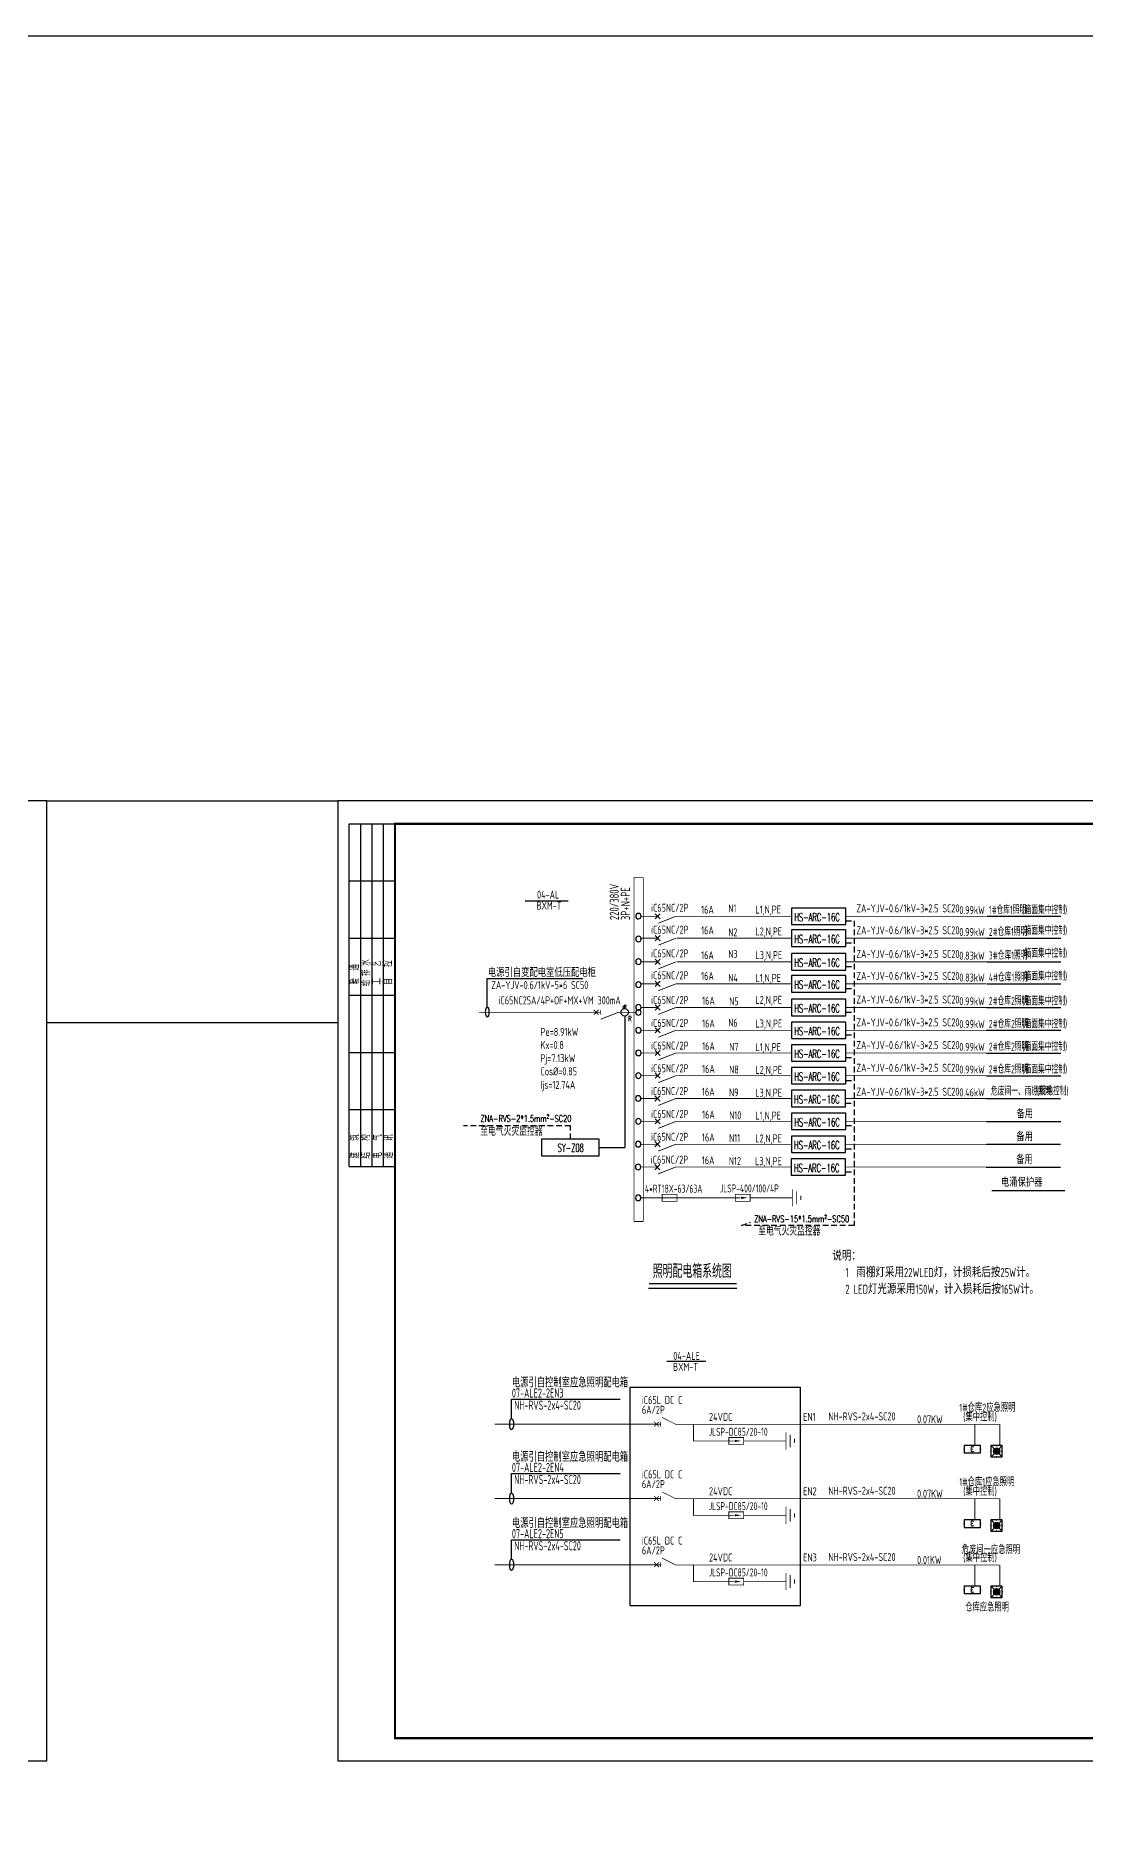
# Model space of a CAD drawing. Extents: x 4532298 to 10139194, y -639876 to -207028.
# Drawn here: x 4642867 to 4688757, y -285438 to -207028 of the extents above; entities that cross this region are included whole.
import ezdxf
from ezdxf.enums import TextEntityAlignment as Align

# ---------------------------------------------------------------- set-up
doc = ezdxf.new("R2010")
doc.units = 0
doc.header["$LTSCALE"] = 1000
doc.header["$MEASUREMENT"] = 0
doc.linetypes.add('HIDDEN', pattern=[0.375, 0.25, -0.125])
doc.layers.get('0').update_dxf_attribs({"linetype": 'CONTINUOUS'})
for name, color, linetype in [('ELEMENT', 3, 'CONTINUOUS'), ('EQUIP-照明', 3, 'CONTINUOUS'), ('PUB_TEXT', 7, 'CONTINUOUS'), ('PUB_TITLE', 4, 'CONTINUOUS'), ('SYST', 7, 'CONTINUOUS'), ('WALL', 2, 'CONTINUOUS'), ('WIRE-系统', 4, 'CONTINUOUS'), ('建筑', 8, 'CONTINUOUS'), ('电气', 3, 'CONTINUOUS'), ('电气文字', 7, 'CONTINUOUS'), ('电气表格', 7, 'CONTINUOUS')]:
    doc.layers.add(name, color=color, linetype=linetype)
doc.styles.add('_TEL_DIM', font='SIMPLEX', dxfattribs={"width": 0.8, "height": 3.5, "bigfont": 'HZTXT'})
doc.styles.add('FS', font='simplex', dxfattribs={"width": 0.7, "bigfont": 'HZTXT.SHX'})
doc.styles.add('SCEI', font='sceie.shx', dxfattribs={"width": 0.75, "bigfont": 'sceic.shx'})
doc.styles.add('sceie', font='sceie.shx', dxfattribs={"width": 0.7, "bigfont": 'sceic.shx'})
doc.styles.get("Standard").update_dxf_attribs({"font": 'GBENOR', "bigfont": 'GBCBIG'})

# ---------------------------------------------------------------- blocks, each defined once
blk = doc.blocks.new('$titleblk$00000095')
for p, q in [((-150, 20), (-150, 0)), ((-150, 20), (0, 20)), ((-125, 20), (-125, 0)), ((-100, 20), (-100, 0)), ((-75, 20), (-75, 0)), ((-75, 20), (-75, 0)), ((-50, 20), (-50, 0)), ((-25, 20), (-25, 0)), ((0, 20), (0, 0)), ((-150, 15), (-75, 15)), ((-150, 10), (-75, 10)), ((-75, 15), (0, 15)), ((-75, 10), (0, 10)), ((-150, 5), (-75, 5)), ((-75, 5), (0, 5))]:
    blk.add_line(p, q)
at = {"width": 0.8}
for s, p in [('建   筑', (-146.45, 15.65)), ('暖  通', (-70.35, 15.73)), ('结   构', (-146.45, 10.91)), ('电   气', (-146.45, 5.65)), ('给 排 水', (-71.03, 10.9)), ('工   艺', (-70.35, 6.13)), ('通   讯', (-146.45, 0.88)), ('自   控', (-70.35, 1.24))]:
    blk.add_text(s, height=3.509, dxfattribs=at).set_placement(p)
blk = doc.blocks.new('$equip$00002604')
blk.add_hatch(color=256).paths.add_polyline_path([(0.27, 0.5, 1), (-0.27, 0.5, 1)])
for p, q in [((-0.43, 0.93), (-0.19, 0.69)), ((-0.43, 0.07), (-0.19, 0.31)), ((0.19, 0.69), (0.43, 0.93)), ((0.19, 0.31), (0.43, 0.07))]:
    blk.add_line(p, q)
at = {"const_width": 0.04}
blk.add_lwpolyline([(-0.5, 1), (-0.5, 0), (0.5, 0), (0.5, 1), (-0.5, 1), (-0.5, 0)], dxfattribs=at)
blk.add_lwpolyline([(-0.5, 1), (-0.5, 0), (0.5, 0), (0.5, 1)], close=True)
blk.add_circle((0, 0.5), 0.275)
for p in [(-0.5, 0.5), (0, 1), (0, 0), (0.5, 0.5)]:
    blk.add_point(p)
at = {"color": 7, "style": '_TEL_DIM', "flags": 1}
blk.add_attdef('A', text='', height=0.000025, dxfattribs=at).set_placement((0, 0), align=Align.MIDDLE_CENTER)
blk = doc.blocks.new('$equip$00002534')
for p, q in [((-0.72, 0.66), (-0.72, 0)), ((0.72, 0.66), (-0.72, 0.66)), ((-0.72, 0), (0.72, 0)), ((0.72, 0), (0.72, 0.66))]:
    blk.add_line(p, q)
at = {"const_width": 0.04}
blk.add_lwpolyline([(-0.72, 0.66), (-0.72, 0), (0.72, 0), (0.72, 0.66), (-0.72, 0.66), (-0.72, 0)], dxfattribs=at)
for p in [(-0.72, 0.33), (0, 0.66), (0, 0), (0.72, 0.33)]:
    blk.add_point(p)
at = {"color": 7, "style": '_TEL_DIM'}
blk.add_attdef('$TEXT$', text='', height=0.4, dxfattribs=at).set_placement((0, 0.33), align=Align.MIDDLE_CENTER)
at = {"color": 7, "style": '_TEL_DIM', "flags": 1}
blk.add_attdef('A', text='', height=0.00002, dxfattribs=at).set_placement((0, 0), align=Align.MIDDLE_CENTER)
blk = doc.blocks.new('$element$00000390')
at = {"const_width": 0.0233}
for points in [[(0, 0), (0, -0.375)], [(-0.25, -0.375), (0.25, -0.375)], [(-0.188, -0.5), (0.188, -0.5)], [(-0.062, -0.625), (0.062, -0.625)]]:
    blk.add_lwpolyline(points, dxfattribs=at)
at = {"flags": 9}
blk.add_attdef('S', (0, 0), '', height=0.00000667, dxfattribs=at)
blk = doc.blocks.new('$element$00000532')
at = {"const_width": 0.0233}
for points in [[(0, 0), (0, -0.283)], [(-0.1, -0.283), (0.1, -0.283), (0.1, -0.717), (-0.1, -0.717), (-0.1, -0.283)], [(0, -1), (0, -0.567)]]:
    blk.add_lwpolyline(points, dxfattribs=at)
for points in [[(-0.033, -0.55), (0.033, -0.55), (0, -0.35), (0.033, -0.55)], [(0.033, -0.55), (0, -0.35), (-0.033, -0.55), (0.033, -0.55)], [(0, -0.367), (-0.033, -0.567), (0.033, -0.567), (0, -0.367)]]:
    blk.add_solid(points)
at = {"flags": 9}
blk.add_attdef('S', (0, 0), '', height=0.00000667, dxfattribs=at)
blk = doc.blocks.new('$element$00000582')
at = {"const_width": 0.0233}
for points in [[(0, 0), (0, -1)], [(-0.1, -0.283), (0.1, -0.283), (0.1, -0.717), (-0.1, -0.717), (-0.1, -0.283)]]:
    blk.add_lwpolyline(points, dxfattribs=at)
at = {"flags": 9}
blk.add_attdef('S', (0, 0), '', height=0.00000667, dxfattribs=at)

msp = doc.modelspace()

# ---------------------------------------------------------------- linework, layer by layer
at = {"color": 3, "linetype": 'Continuous'}
for p, q in [((4668538.8, -249492.7), (4668700.3, -249421.1)), ((4668538.8, -249560.5), (4668700.3, -249488.9)), ((4668619.6, -249585.9), (4668619.6, -249424.4))]:
    msp.add_line(p, q, dxfattribs=at)
at = {"color": 6}
for p in [(4668619.6, -249908.9), (4667505.9, -255659.1)]:
    msp.add_line(p, (4668619.6, -255659.1), dxfattribs=at)
at = {"color": 1}
msp.add_lwpolyline([(4532297.7, -207028.1), (5358391.9, -207028.1), (5358391.9, -383759.2), (4532297.7, -383759.2)], close=True, dxfattribs=at)
at = {"color": 0}
msp.add_lwpolyline([(4668852.4, -266147.8), (4676293.3, -266147.8), (4676293.3, -275711.7), (4668852.4, -275711.7)], close=True, dxfattribs=at)
at = {"color": 3, "linetype": 'Continuous', "const_width": 30}
for points in [[(4670847.5, -267771.5), (4670247.5, -267468.2)], [(4670847.5, -271024.8), (4670247.5, -270721.5)], [(4670847.5, -273923.7), (4670247.5, -273620.4)]]:
    msp.add_lwpolyline(points, dxfattribs=at)
at = {"color": 3, "linetype": 'Continuous'}
msp.add_circle((4668619.6, -249747.4), 161.5, dxfattribs=at)
at = {"layer": 'PUB_TITLE'}
for points in [[(4583941.8, -282498.2), (4643341.8, -282498.2), (4643341.8, -240498.2), (4583941.8, -240498.2)], [(4656073.5, -282498.2), (4715473.5, -282498.2), (4715473.5, -240498.2), (4656073.5, -240498.2)]]:
    msp.add_lwpolyline(points, close=True, dxfattribs=at)
at = {"layer": 'PUB_TITLE', "const_width": 100}
msp.add_lwpolyline([(4658573.5, -281498.2), (4714473.5, -281498.2), (4714473.5, -241498.2), (4658573.5, -241498.2)], close=True, dxfattribs=at)
at = {"layer": 'SYST', "color": 2, "linetype": 'HIDDEN'}
for p, q in [((4678287, -245748.8), (4678653.2, -245748.8)), ((4678653.2, -245748.8), (4678653.2, -259078)), ((4678287, -246707.7), (4678653.2, -246707.7)), ((4678287, -247742.7), (4678653.2, -247742.7)), ((4678287, -248701.6), (4678653.2, -248701.6)), ((4678287, -249736.5), (4678653.2, -249736.5)), ((4678287, -250736.5), (4678653.2, -250736.5)), ((4678287, -251729.6), (4678653.2, -251729.6)), ((4678287, -252722.7), (4678653.2, -252722.7)), ((4678280.7, -253721.9), (4678646.9, -253721.9)), ((4666245.9, -254711.5), (4661568.4, -254711.5)), ((4666245.9, -255299.1), (4666245.9, -254711.5)), ((4678287, -254700.3), (4678653.2, -254700.3)), ((4678287, -255721.1), (4678653.2, -255721.1)), ((4678287, -256720.2), (4678653.2, -256720.2)), ((4673723.1, -259078), (4674120, -258930.8)), ((4678653.2, -259078), (4673723.1, -259078))]:
    msp.add_line(p, q, dxfattribs=at)
at = {"layer": 'SYST', "color": 3}
for points in [[(4675915.9, -245906.4), (4678287, -245906.4), (4678287, -245186.4), (4675915.9, -245186.4)], [(4675915.9, -246865.3), (4678287, -246865.3), (4678287, -246145.3), (4675915.9, -246145.3)], [(4675915.9, -247900.2), (4678287, -247900.2), (4678287, -247180.2), (4675915.9, -247180.2)], [(4675915.9, -248859.1), (4678287, -248859.1), (4678287, -248139.1), (4675915.9, -248139.1)], [(4675915.9, -249894.1), (4678287, -249894.1), (4678287, -249174.1), (4675915.9, -249174.1)], [(4675915.9, -250894.1), (4678287, -250894.1), (4678287, -250174.1), (4675915.9, -250174.1)], [(4675915.9, -251887.2), (4678287, -251887.2), (4678287, -251167.2), (4675915.9, -251167.2)], [(4675915.9, -252880.3), (4678287, -252880.3), (4678287, -252160.3), (4675915.9, -252160.3)], [(4675909.6, -253879.5), (4678280.7, -253879.5), (4678280.7, -253159.5), (4675909.6, -253159.5)], [(4675915.9, -254879.5), (4678287, -254879.5), (4678287, -254159.5), (4675915.9, -254159.5)], [(4664985.9, -256019.1), (4667505.9, -256019.1), (4667505.9, -255299.1), (4664985.9, -255299.1)], [(4675909.6, -255878.7), (4678280.7, -255878.7), (4678280.7, -255158.7), (4675909.6, -255158.7)], [(4675902.1, -256877.8), (4678273.2, -256877.8), (4678273.2, -256157.8), (4675902.1, -256157.8)]]:
    msp.add_lwpolyline(points, close=True, dxfattribs=at)
at = {"layer": 'WALL', "color": 1, "ltscale": 10}
msp.add_lwpolyline([(4643341.8, -240498.2), (4656073.5, -240498.2), (4656073.5, -250213.2), (4643341.8, -250213.2)], close=True, dxfattribs=at)
at = {"layer": 'WIRE-系统', "const_width": 35}
for points in [[(4669331, -257862.3), (4669831.1, -257862.3)], [(4671331.1, -257862.3), (4673093.3, -257862.3)], [(4672814.1, -268498.7), (4671628.4, -268498.7), (4671628.4, -267771.5)], [(4672814.1, -271752.1), (4671628.4, -271752.1), (4671628.4, -271024.8)], [(4672814.1, -274651), (4671628.4, -274651), (4671628.4, -273923.7)]]:
    msp.add_lwpolyline(points, dxfattribs=at)
at = {"layer": '建筑', "color": 3}
msp.add_line((4669659.7, -261811), (4673518.9, -261811), dxfattribs=at)
at = {"layer": '建筑', "color": 3, "const_width": 60}
msp.add_lwpolyline([(4669679.4, -261614), (4673518.9, -261614)], dxfattribs=at)
at = {"layer": '电气', "color": 4, "const_width": 35}
for points in [[(4670194.8, -267764.2), (4662939.5, -267764.2)], [(4670194.8, -271017.5), (4662939.5, -271017.5)], [(4670194.8, -273916.4), (4662939.5, -273916.4)]]:
    msp.add_lwpolyline(points, dxfattribs=at)
at = {"layer": '电气'}
for centre, major_axis in [((4662610.8, -249738.5), (0, -214.4)), ((4663674.6, -267764.2), (0, -244.4)), ((4663674.6, -271017.5), (0, -244.4)), ((4663674.6, -273916.4), (0, -244.4))]:
    msp.add_ellipse(centre, major_axis=major_axis, ratio=0.3451036, dxfattribs=at)
at = {"layer": '电气文字'}
for p, q in [((4664268.4, -244870.5), (4666148.7, -244870.5)), ((4662610.8, -248260.3), (4666795.9, -248260.3)), ((4662610.8, -249524.2), (4662610.8, -248260.3)), ((4670456.8, -265014.5), (4672166.7, -265014.5)), ((4663674.6, -267519.8), (4663674.6, -266676.1)), ((4663674.6, -266676.1), (4668415.8, -266676.1)), ((4663674.6, -270773.2), (4663674.6, -269929.4)), ((4663674.6, -269929.4), (4668415.8, -269929.4)), ((4663674.6, -273672.1), (4663674.6, -272828.3)), ((4663674.6, -272828.3), (4668415.8, -272828.3))]:
    msp.add_line(p, q, dxfattribs=at)
at = {"layer": '电气表格', "color": 3}
for p, q in [((4669946.4, -245659.6), (4670172.7, -245433.3)), ((4669946.4, -245433.3), (4670172.7, -245659.6)), ((4669946.4, -246618.5), (4670172.7, -246392.2)), ((4669946.4, -246392.2), (4670172.7, -246618.5)), ((4669946.4, -247653.4), (4670172.7, -247427.1)), ((4669946.4, -247427.1), (4670172.7, -247653.4)), ((4669946.4, -248612.3), (4670172.7, -248386)), ((4669946.4, -248386), (4670172.7, -248612.3)), ((4669946.4, -249420.9), (4670172.7, -249647.2)), ((4669946.4, -249647.2), (4670172.7, -249420.9)), ((4669946.4, -250647.2), (4670172.7, -250420.9)), ((4669946.4, -250420.9), (4670172.7, -250647.2)), ((4669946.4, -251414.1), (4670172.7, -251640.3)), ((4669946.4, -251640.3), (4670172.7, -251414.1)), ((4669945.3, -252407.2), (4670171.5, -252633.5)), ((4669945.3, -252633.5), (4670171.5, -252407.2)), ((4669938.9, -253406.4), (4670165.2, -253632.6)), ((4669938.9, -253632.6), (4670165.2, -253406.4)), ((4669945.3, -254406.4), (4670171.5, -254632.6)), ((4669945.3, -254632.6), (4670171.5, -254406.4)), ((4669938.9, -255405.5), (4670165.2, -255631.8)), ((4669938.9, -255631.8), (4670165.2, -255405.5)), ((4669931.5, -256404.7), (4670157.8, -256631)), ((4669931.5, -256631), (4670157.8, -256404.7))]:
    msp.add_line(p, q, dxfattribs=at)
at = {"layer": '电气表格', "color": 2}
for p, q in [((4684477.3, -245546.4), (4687693.7, -245546.4)), ((4684477.3, -246505.3), (4687693.7, -246505.3)), ((4684477.3, -247540.2), (4687693.7, -247540.2)), ((4684477.3, -248499.1), (4687693.7, -248499.1)), ((4684449.4, -249534.1), (4687693.7, -249534.1)), ((4684449.4, -250534.1), (4687693.7, -250534.1)), ((4684449.4, -251527.2), (4687693.7, -251527.2)), ((4684448.2, -252520.3), (4687692.6, -252520.3)), ((4684441.9, -253519.5), (4687686.2, -253519.5)), ((4684448.2, -254519.5), (4687692.6, -254519.5)), ((4684441.9, -255518.7), (4687686.2, -255518.7)), ((4684434.4, -256517.8), (4687678.8, -256517.8)), ((4684682.8, -257543.3), (4687871.3, -257543.3))]:
    msp.add_line(p, q, dxfattribs=at)
at = {"layer": '电气表格', "color": 6, "const_width": 30}
for points in [[(4669028.4, -258897.9), (4669028.4, -243829.1)], [(4669428.4, -243853.1), (4669028.4, -243853.1)], [(4669428.4, -243853.1), (4669428.4, -258897.9)], [(4669428.4, -258897.9), (4669028.4, -258897.9)]]:
    msp.add_lwpolyline(points, dxfattribs=at)
at = {"layer": '电气表格', "color": 4}
for points, const_width in [([(4669339.5, -245546.4), (4670059.5, -245546.4)], 35), ([(4670858.4, -245546.4), (4675914.6, -245546.4)], 35), ([(4670859.5, -245546.4), (4675915.9, -245546.4)], 35), ([(4684448.2, -245546.4), (4678287, -245546.4)], 35), ([(4669339.5, -246505.3), (4670059.5, -246505.3)], 35), ([(4670887.5, -246505.3), (4675943.7, -246505.3)], 35), ([(4684477.3, -246505.3), (4678316.1, -246505.3)], 35), ([(4669339.5, -247540.2), (4670059.5, -247540.2)], 35), ([(4670887.5, -247540.2), (4675943.7, -247540.2)], 35), ([(4684477.3, -247540.2), (4678316.1, -247540.2)], 35), ([(4669339.5, -248499.1), (4670059.5, -248499.1)], 35), ([(4670858.4, -248499.1), (4675914.6, -248499.1)], 35), ([(4684448.2, -248499.1), (4678287, -248499.1)], 35), ([(4667188.8, -249749.2), (4662253, -249749.2)], 35), ([(4669339.5, -249534.1), (4670059.5, -249534.1)], 35), ([(4670859.5, -249534.1), (4675915.8, -249534.1)], 35), ([(4684449.4, -249534.1), (4678288.1, -249534.1)], 35), ([(4669339.5, -250534.1), (4670059.5, -250534.1)], 35), ([(4670859.5, -250534.1), (4675915.8, -250534.1)], 35), ([(4684449.4, -250534.1), (4678288.1, -250534.1)], 35), ([(4669339.5, -251527.2), (4670059.5, -251527.2)], 35), ([(4670859.5, -251527.2), (4675915.8, -251527.2)], 35), ([(4684449.4, -251527.2), (4678288.1, -251527.2)], 35), ([(4669338.4, -252520.3), (4670058.4, -252520.3)], 35), ([(4670858.4, -252520.3), (4675914.6, -252520.3)], 35), ([(4684448.2, -252520.3), (4678287, -252520.3)], 35), ([(4669332.1, -253519.5), (4670052.1, -253519.5)], 35), ([(4670852.1, -253519.5), (4675908.3, -253519.5)], 35), ([(4684441.9, -253519.5), (4678280.7, -253519.5)], 35), ([(4669338.4, -254519.5), (4670058.4, -254519.5)], 35), ([(4670858.4, -254519.5), (4675914.6, -254519.5)], 35), ([(4684448.2, -254519.5), (4678287, -254519.5)], 35), ([(4669332.1, -255518.7), (4670052.1, -255518.7)], 35), ([(4670852.1, -255518.7), (4675908.3, -255518.7)], 35), ([(4684441.9, -255518.7), (4678280.7, -255518.7)], 35), ([(4669324.6, -256517.8), (4670044.6, -256517.8)], 35), ([(4670844.6, -256517.8), (4675900.9, -256517.8)], 35), ([(4684434.4, -256517.8), (4678273.2, -256517.8)], 35), ([(4674530.1, -257862.3), (4675387.1, -257862.3)], 35), ([(4670847.5, -267771.5), (4685025, -267771.5)], 35), ([(4683933.3, -268694.5), (4683933.3, -267757.1)], 33.2), ([(4685025, -268696), (4685025, -267771.5)], 33.2), ([(4674250.9, -268498.7), (4675107.9, -268498.7)], 35), ([(4670847.5, -271024.8), (4685025, -271024.8)], 35), ([(4683933.3, -271947.9), (4683933.3, -271010.5)], 33.2), ([(4685025, -271949.3), (4685025, -271024.8)], 33.2), ([(4674250.9, -271752.1), (4675107.9, -271752.1)], 35), ([(4670847.5, -273923.7), (4685025, -273923.7)], 35), ([(4683933.3, -274846.8), (4683933.3, -273909.4)], 33.2), ([(4685025, -274848.2), (4685025, -273923.7)], 33.2), ([(4674250.9, -274651), (4675107.9, -274651)], 35)]:
    msp.add_lwpolyline(points, dxfattribs=dict(at, const_width=const_width))
at = {"layer": '电气表格', "color": 3, "const_width": 35}
for points in [[(4670859.5, -245546.4), (4670091.2, -245848.7)], [(4670859.5, -246505.3), (4670091.2, -246807.6)], [(4670859.5, -247540.2), (4670091.2, -247842.6)], [(4670859.5, -248499.1), (4670091.2, -248801.5)], [(4667553.7, -249749.2), (4667176.7, -249749.2)], [(4667264.9, -249641.7), (4667476.3, -249853.1)], [(4667268.4, -249853.1), (4667479.7, -249641.7)], [(4667553.7, -249853.1), (4667553.7, -249641.7)], [(4668342.4, -249747.4), (4667574.1, -250049.7)], [(4668342.4, -249747.4), (4669107.6, -249747.4)], [(4670859.5, -249534.1), (4670091.2, -249836.4)], [(4670859.5, -250534.1), (4670091.2, -250836.4)], [(4670859.5, -251527.2), (4670091.2, -251829.5)], [(4670858.4, -252520.3), (4670090.1, -252822.6)], [(4670852.1, -253519.5), (4670083.7, -253821.8)], [(4670858.4, -254519.5), (4670090.1, -254821.8)], [(4670852.1, -255518.7), (4670083.7, -255821)], [(4670844.6, -256517.8), (4670076.3, -256820.1)], [(4670194.8, -267764.2), (4669817.8, -267764.2)], [(4669906, -267656.8), (4670117.3, -267868.1)], [(4669909.4, -267868.1), (4670120.8, -267656.8)], [(4670194.8, -267868.1), (4670194.8, -267656.8)], [(4670194.8, -271017.5), (4669817.8, -271017.5)], [(4669906, -270910.1), (4670117.3, -271121.5)], [(4669909.4, -271121.5), (4670120.8, -270910.1)], [(4670194.8, -271121.5), (4670194.8, -270910.1)], [(4670194.8, -273916.4), (4669817.8, -273916.4)], [(4669906, -273809), (4670117.3, -274020.4)], [(4669909.4, -274020.4), (4670120.8, -273809)], [(4670194.8, -274020.4), (4670194.8, -273809)]]:
    msp.add_lwpolyline(points, dxfattribs=at)
at = {"layer": '电气表格', "color": 2}
for centre, start, end in [((4669219.5, -245539.9), 90, 270), ((4669219.5, -245536.8), 270, 90), ((4669220.7, -246541.9), 90, 270), ((4669219.5, -246541.9), 270, 90), ((4669219.5, -247533.7), 90, 270), ((4669219.5, -247530.6), 270, 90), ((4669220.7, -248535.7), 90, 270), ((4669219.5, -248535.7), 270, 90), ((4669220.7, -249529.3), 90, 270), ((4669220.7, -249752.2), 90, 270), ((4669219.5, -249529.3), 270, 90), ((4669219.5, -249752.3), 270, 90), ((4669220.7, -250529.3), 90, 270), ((4669219.5, -250529.3), 270, 90), ((4669220.7, -251522.4), 90, 270), ((4669219.5, -251522.4), 270, 90), ((4669219.5, -252515.6), 90, 270), ((4669218.4, -252515.6), 270, 90), ((4669213.2, -253514.7), 90, 270), ((4669212.1, -253514.7), 270, 90), ((4669219.5, -254514.7), 90, 270), ((4669218.4, -254514.7), 270, 90), ((4669213.2, -255513.9), 90, 270), ((4669212.1, -255513.9), 270, 90), ((4669205.8, -256513), 90, 270), ((4669204.6, -256513), 270, 90), ((4669212.8, -257862.3), 90, 270), ((4669211.6, -257862.3), 270, 90)]:
    msp.add_arc(centre, 120, start, end, dxfattribs=at)

# ---------------------------------------------------------------- block references
at = {"layer": 'ELEMENT', "xscale": 1500, "yscale": 1500, "zscale": 1500}
for name, p, rotation in [('$element$00000582', (4669831.1, -257862.3), 90), ('$element$00000532', (4674530.1, -257862.3), 270), ('$element$00000390', (4675387.1, -257862.3), 90), ('$element$00000390', (4675107.9, -268498.7), 90), ('$element$00000532', (4674250.9, -268498.7), 270), ('$element$00000532', (4674250.9, -271752.1), 270), ('$element$00000390', (4675107.9, -271752.1), 90), ('$element$00000390', (4675107.9, -274651), 90), ('$element$00000532', (4674250.9, -274651), 270)]:
    msp.add_blockref(name, p, dxfattribs=dict(at, rotation=rotation))
at = {"layer": 'EQUIP-照明', "xscale": 501, "yscale": 501, "zscale": 501}
for p in [(4683820.6, -269025.2), (4683820.6, -272278.5), (4683820.6, -275177.4)]:
    msp.add_blockref('$equip$00002534', p, dxfattribs=at).add_auto_attribs({'$TEXT$': 'E'})
at = {"layer": 'EQUIP-照明', "color": 0, "xscale": 500, "yscale": 500, "zscale": 500}
for p in [(4684885.1, -269196), (4684885.1, -272449.3), (4684885.1, -275348.2)]:
    msp.add_blockref('$equip$00002604', p, dxfattribs=at)
at = {"layer": 'PUB_TITLE', "xscale": 100, "yscale": 100, "zscale": 100, "rotation": 90}
msp.add_blockref('$titleblk$00000095', (4658573.5, -241498.2), dxfattribs=at)

# ---------------------------------------------------------------- texts
at = {"style": 'SCEI', "width": 0.8}
for s, p in [('说明：', (4677702.8, -260604.4)), ('1  雨棚灯采用22WLED灯，计损耗后按25W计。', (4678270.3, -261331.2)), ('2 LED灯光源采用150W，计入损耗后按165W计。', (4678270.3, -262062.1))]:
    msp.add_text(s, height=400, dxfattribs=at).set_placement(p)
at = {"layer": 'PUB_TEXT'}
msp.add_attdef('照明配电箱系统图', text='', height=600, dxfattribs=at).set_placement((4671576.1, -261069.6), align=Align.MIDDLE_CENTER)
at = {"layer": 'SYST', "color": 2, "linetype": 'Continuous', "style": 'FS', "width": 0.6}
for s, p in [('HS-ARC-16C', (4676033.8, -245763.9)), ('HS-ARC-16C', (4676033.8, -246722.8)), ('HS-ARC-16C', (4676033.8, -247757.8)), ('HS-ARC-16C', (4676033.8, -248716.7)), ('HS-ARC-16C', (4676033.8, -249751.6)), ('HS-ARC-16C', (4676033.8, -250751.6)), ('HS-ARC-16C', (4676033.8, -251744.7)), ('HS-ARC-16C', (4676033.8, -252737.9)), ('HS-ARC-16C', (4676027.5, -253737)), ('HS-ARC-16C', (4676033.8, -254737)), ('SY-Z08', (4665684.7, -255854.5)), ('HS-ARC-16C', (4676027.5, -255736.2)), ('HS-ARC-16C', (4676020, -256735.3))]:
    msp.add_text(s, height=360, dxfattribs=at).set_placement(p)
at = {"layer": 'SYST', "linetype": 'Continuous', "style": 'FS', "width": 0.6}
msp.add_text('R', height=216, dxfattribs=at).set_placement((4668774.3, -250127.5))
at = {"layer": 'SYST', "color": 3, "linetype": 'Continuous', "style": 'FS', "width": 0.7}
for s, height, p in [('至电气火灾监控器', 360, (4662303.7, -255142.3)), ('ZNA-RVS-2*1.5mm²-SC20', 288, (4662316.1, -254538.9)), ('ZNA-RVS-15*1.5mm²-SC50', 288, (4674280.4, -258930.3)), ('至电气火灾监控器', 360, (4674458.4, -259508.9))]:
    msp.add_text(s, height=height, dxfattribs=at).set_placement(p)
at = {"layer": '电气文字'}
for s, height, style, width, p in [('04-AL', 350, 'SCEI', 0.8, (4664787.2, -244771.5)), ('BXM-T', 350, 'SCEI', 0.8, (4664763.5, -245252.4)), ('iC65NC/2P', 350, 'SCEI', 0.8, (4669778.1, -245348.5)), ('16A', 350, 'SCEI', 0.7, (4671962.9, -245429.6)), ('N1', 350, 'SCEI', 0.8, (4673149.4, -245376.5)), ('L1,N,PE', 350, 'SCEI', 0.8, (4674337.9, -245423.9)), ('ZA-YJV-0.6/1kV-3*2.5 SC20', 350, 'SCEI', 0.7, (4678751.3, -245373.8)), ('0.99kW', 350, 'SCEI', 0.8, (4683255.4, -245450.6)), ('1#仓库1照明', 350, 'SCEI', 0.65, (4684543.1, -245443.2)), ('(箱面集中控制)', 350, 'SCEI', 0.65, (4686013.2, -245446.9)), ('iC65NC/2P', 350, 'SCEI', 0.8, (4669778.1, -246307.4)), ('16A', 350, 'SCEI', 0.7, (4671962.9, -246335)), ('N2', 350, 'SCEI', 0.8, (4673149.4, -246420.8)), ('L2,N,PE', 350, 'SCEI', 0.8, (4674337.9, -246382.8)), ('ZA-YJV-0.6/1kV-3*2.5 SC20', 350, 'SCEI', 0.7, (4678751.3, -246332.7)), ('0.99kW', 350, 'SCEI', 0.8, (4683255.4, -246409.5)), ('2#仓库1照明', 350, 'SCEI', 0.65, (4684543.1, -246402.1)), ('(箱面集中控制)', 350, 'SCEI', 0.65, (4686013.2, -246349.5)), ('iC65NC/2P', 350, 'SCEI', 0.8, (4669778.1, -247342.3)), ('(箱面集中控制)', 350, 'SCEI', 0.65, (4686013.2, -247348)), ('16A', 350, 'SCEI', 0.7, (4671962.9, -247423.4)), ('N3', 350, 'SCEI', 0.8, (4673149.4, -247370.3)), ('L3,N,PE', 350, 'SCEI', 0.8, (4674337.9, -247417.7)), ('ZA-YJV-0.6/1kV-3*2.5 SC20', 350, 'SCEI', 0.7, (4678751.3, -247367.7)), ('0.83kW', 350, 'SCEI', 0.8, (4683255.4, -247444.4)), ('3#仓库1照明', 350, 'SCEI', 0.65, (4684543.1, -247437)), ('电源引自变配电室低压配电柜', 350, 'SCEI', 0.8, (4662633.3, -248194.2)), ('iC65NC/2P', 350, 'SCEI', 0.8, (4669778.1, -248301.2)), ('16A', 350, 'SCEI', 0.7, (4671962.9, -248328.9)), ('N4', 350, 'SCEI', 0.8, (4673149.4, -248414.6)), ('L1,N,PE', 350, 'SCEI', 0.8, (4674337.9, -248417.7)), ('ZA-YJV-0.6/1kV-3*2.5 SC20', 350, 'SCEI', 0.7, (4678751.3, -248326.6)), ('0.83kW', 350, 'SCEI', 0.8, (4683255.4, -248403.3)), ('4#仓库1照明', 350, 'SCEI', 0.65, (4684543.1, -248395.9)), ('(箱面集中控制)', 350, 'SCEI', 0.65, (4686013.2, -248348.5)), ('iC65NC25A/4P+OF+MX+VM 300mA', 350, 'SCEI', 0.8, (4663105.2, -249399.1)), ('iC65NC/2P', 350, 'SCEI', 0.8, (4669778.1, -249383.4)), ('16A', 350, 'SCEI', 0.7, (4672005.3, -249411.1)), ('N5', 350, 'SCEI', 0.8, (4673191.9, -249439.7)), ('L2,N,PE', 350, 'SCEI', 0.8, (4674337.9, -249376.6)), ('ZA-YJV-0.6/1kV-3*2.5 SC20', 350, 'SCEI', 0.7, (4678751.3, -249361.5)), ('0.99kW', 350, 'SCEI', 0.8, (4683255.4, -249438.2)), ('2#仓库2照明', 350, 'SCEI', 0.65, (4684543.1, -249430.8)), ('(箱面集中控制)', 350, 'SCEI', 0.65, (4686013.2, -249434.6)), ('iC65NC/2P', 350, 'SCEI', 0.8, (4669778.1, -250383.4)), ('16A', 350, 'SCEI', 0.7, (4672005.3, -250411.1)), ('N6', 350, 'SCEI', 0.8, (4673149.4, -250376.8)), ('L3,N,PE', 350, 'SCEI', 0.8, (4674337.9, -250411.5)), ('ZA-YJV-0.6/1kV-3*2.5 SC20', 350, 'SCEI', 0.7, (4678751.3, -250361.5)), ('0.99kW', 350, 'SCEI', 0.8, (4683255.4, -250438.2)), ('2#仓库2照明', 350, 'SCEI', 0.65, (4684543.1, -250430.8)), ('(箱面集中控制)', 350, 'SCEI', 0.65, (4686013.2, -250434.6)), ('Pe=8.91kW', 350, 'sceie', 0.7, (4664936.2, -250778.3)), ('Kx=0.8', 350, 'sceie', 0.7, (4664936.2, -251352.3)), ('Pj=7.13kW', 350, 'sceie', 0.7, (4664936.2, -251928.4)), ('iC65NC/2P', 350, 'SCEI', 0.8, (4669778.1, -251376.5)), ('16A', 350, 'SCEI', 0.7, (4672005.3, -251404.2)), ('N7', 350, 'SCEI', 0.8, (4673191.9, -251432.9)), ('L1,N,PE', 350, 'SCEI', 0.8, (4674337.9, -251445.8)), ('ZA-YJV-0.6/1kV-3*2.5 SC20', 350, 'SCEI', 0.7, (4678751.3, -251354.6)), ('0.99kW', 350, 'SCEI', 0.8, (4683255.4, -251431.4)), ('2#仓库2照明', 350, 'SCEI', 0.65, (4684543.1, -251423.9)), ('(箱面集中控制)', 350, 'SCEI', 0.65, (4686013.2, -251427.7)), ('Cos%%C=0.85', 350, 'sceie', 0.7, (4664936.2, -252503.7)), ('iC65NC/2P', 350, 'SCEI', 0.8, (4669777, -252369.6)), ('16A', 350, 'SCEI', 0.7, (4672004.2, -252397.3)), ('N8', 350, 'SCEI', 0.8, (4673190.7, -252426)), ('L2,N,PE', 350, 'SCEI', 0.8, (4674336.8, -252438.9)), ('ZA-YJV-0.6/1kV-3*2.5 SC20', 350, 'SCEI', 0.7, (4678751.3, -252347.8)), ('0.99kW', 350, 'SCEI', 0.8, (4683255.4, -252424.5)), ('2#仓库2照明', 350, 'SCEI', 0.65, (4684543.1, -252417.1)), ('(箱面集中控制)', 350, 'SCEI', 0.65, (4686013.2, -252420.8)), ('Ijs=12.74A', 350, 'sceie', 0.7, (4664936.2, -253095.8)), ('iC65NC/2P', 350, 'SCEI', 0.8, (4669770.7, -253368.8)), ('16A', 350, 'SCEI', 0.7, (4671997.9, -253396.5)), ('N9', 350, 'SCEI', 0.8, (4673184.4, -253425.2)), ('L3,N,PE', 350, 'SCEI', 0.8, (4674330.4, -253438.1)), ('ZA-YJV-0.6/1kV-3*2.5 SC20', 350, 'SCEI', 0.7, (4678751.3, -253396)), ('0.46kW', 350, 'SCEI', 0.8, (4683255.4, -253423.7)), ('危废间一、雨棚照明', 350, 'SCEI', 0.65, (4684638.8, -253379.8)), ('(就地控制)', 350, 'SCEI', 0.65, (4686664.5, -253375.7)), ('iC65NC/2P', 350, 'SCEI', 0.8, (4669777, -254368.8)), ('16A', 350, 'SCEI', 0.7, (4672004.2, -254396.5)), ('备用', 350, 'SCEI', 0.8, (4685752.1, -254373.3)), ('N10', 350, 'SCEI', 0.8, (4673190.7, -254425.2)), ('L1,N,PE', 350, 'SCEI', 0.8, (4674336.8, -254438.1)), ('iC65NC/2P', 350, 'SCEI', 0.8, (4669770.7, -255368)), ('16A', 350, 'SCEI', 0.7, (4671997.9, -255395.6)), ('N11', 350, 'SCEI', 0.8, (4673184.4, -255424.3)), ('L2,N,PE', 350, 'SCEI', 0.8, (4674330.4, -255437.2)), ('备用', 350, 'SCEI', 0.8, (4685745.8, -255372.5)), ('iC65NC/2P', 350, 'SCEI', 0.8, (4669763.2, -256367.1)), ('16A', 350, 'SCEI', 0.7, (4671990.4, -256394.8)), ('N12', 350, 'SCEI', 0.8, (4673176.9, -256423.5)), ('L3,N,PE', 350, 'SCEI', 0.8, (4674323, -256436.4)), ('备用', 350, 'SCEI', 0.8, (4685738.3, -256371.6)), ('电涌保护器', 350, 'SCEI', 0.8, (4685070.1, -257370.7)), ('4*RT18X-63/63A', 350, 'SCEI', 0.65, (4669506.1, -257637.4)), ('JLSP-400/100/4P', 350, 'SCEI', 0.65, (4672783.9, -257626.3)), ('04-ALE', 350, 'sceie', 0.7, (4670743.9, -264953)), ('电源引自控制室应急照明配电箱', 399, 'sceie', 0.7, (4663685.8, -266152.7)), ('BXM-T', 350, 'sceie', 0.7, (4670732.9, -265434)), ('07-ALE2-2EN3', 399, 'sceie', 0.7, (4663685.8, -266600.7)), ('iC65L DC C', 350, 'sceie', 0.7, (4669371.2, -266880.6)), ('NH-RVS-2x4-SC20 ', 399, 'sceie', 0.7, (4663788.3, -267131.2)), ('6A/2P', 350, 'sceie', 0.7, (4669371.2, -267309.4)), ('24VDC', 350, 'sceie', 0.7, (4672307.6, -267620.6)), ('EN1', 350, 'sceie', 0.7, (4676425.6, -267620.6)), ('NH-RVS-2x4-SC20 ', 350, 'sceie', 0.7, (4677524.6, -267598.9)), ('0.07KW', 350, 'sceie', 0.7, (4681406.5, -267728.9)), ('1#仓库2应急照明', 350, 'sceie', 0.7, (4683253.3, -267221.6)), ('(集中控制)', 350, 'sceie', 0.7, (4683425.9, -267632.3)), ('JLSP-DC85/20-10', 350, 'SCEI', 0.65, (4672295.2, -268273.1)), ('07-ALE2-2EN4', 399, 'sceie', 0.7, (4663685.8, -269854)), ('电源引自控制室应急照明配电箱', 399, 'sceie', 0.7, (4663685.8, -269406.1)), ('NH-RVS-2x4-SC20 ', 399, 'sceie', 0.7, (4663788.3, -270384.5)), ('6A/2P', 350, 'sceie', 0.7, (4669371.2, -270562.7)), ('iC65L DC C', 350, 'sceie', 0.7, (4669371.2, -270133.9)), ('NH-RVS-2x4-SC20 ', 350, 'sceie', 0.7, (4677524.6, -270852.3)), ('1#仓库1应急照明', 350, 'sceie', 0.7, (4683253.3, -270474.9)), ('(集中控制)', 350, 'sceie', 0.7, (4683425.9, -270885.6)), ('JLSP-DC85/20-10', 350, 'SCEI', 0.65, (4672295.2, -271526.4)), ('24VDC', 350, 'sceie', 0.7, (4672307.6, -270873.9)), ('EN2', 350, 'sceie', 0.7, (4676425.6, -270873.9)), ('0.07KW', 350, 'sceie', 0.7, (4681406.5, -270982.3)), ('电源引自控制室应急照明配电箱', 399, 'sceie', 0.7, (4663685.8, -272305)), ('07-ALE2-2EN5', 399, 'sceie', 0.7, (4663685.8, -272752.9)), ('iC65L DC C', 350, 'sceie', 0.7, (4669371.2, -273032.8)), ('NH-RVS-2x4-SC20 ', 399, 'sceie', 0.7, (4663788.3, -273283.4)), ('6A/2P', 350, 'sceie', 0.7, (4669371.2, -273461.6)), ('24VDC', 350, 'sceie', 0.7, (4672307.6, -273772.8)), ('EN3', 350, 'sceie', 0.7, (4676425.6, -273772.8)), ('NH-RVS-2x4-SC20 ', 350, 'sceie', 0.7, (4677524.6, -273751.1)), ('0.01KW', 350, 'sceie', 0.7, (4681406.5, -273881.1)), ('危废间一应急照明', 350, 'sceie', 0.7, (4683363, -273440.4)), ('(集中控制)', 350, 'sceie', 0.7, (4683425.9, -273784.5)), ('JLSP-DC85/20-10', 350, 'SCEI', 0.65, (4672295.2, -274425.3)), ('仓库应急照明', 350, 'sceie', 0.7, (4683513.9, -275955.5))]:
    msp.add_text(s, height=height, dxfattribs=dict(at, style=style, width=width)).set_placement(p)
at = {"layer": '电气文字', "style": 'SCEI', "width": 0.8}
for s, p in [('220/380V', (4668363.3, -245709.5)), ('3P+N+PE', (4668850.6, -245713.8))]:
    msp.add_text(s, height=400, rotation=90, dxfattribs=at).set_placement(p)
at = {"layer": '电气文字', "color": 1, "style": 'SCEI', "width": 0.8}
msp.add_text('ZA-YJV-0.6/1kV-5*6 SC50', height=350, dxfattribs=at).set_placement((4662784.1, -248553.8), align=Align.MIDDLE_LEFT)

doc.saveas('drawing.dxf')
